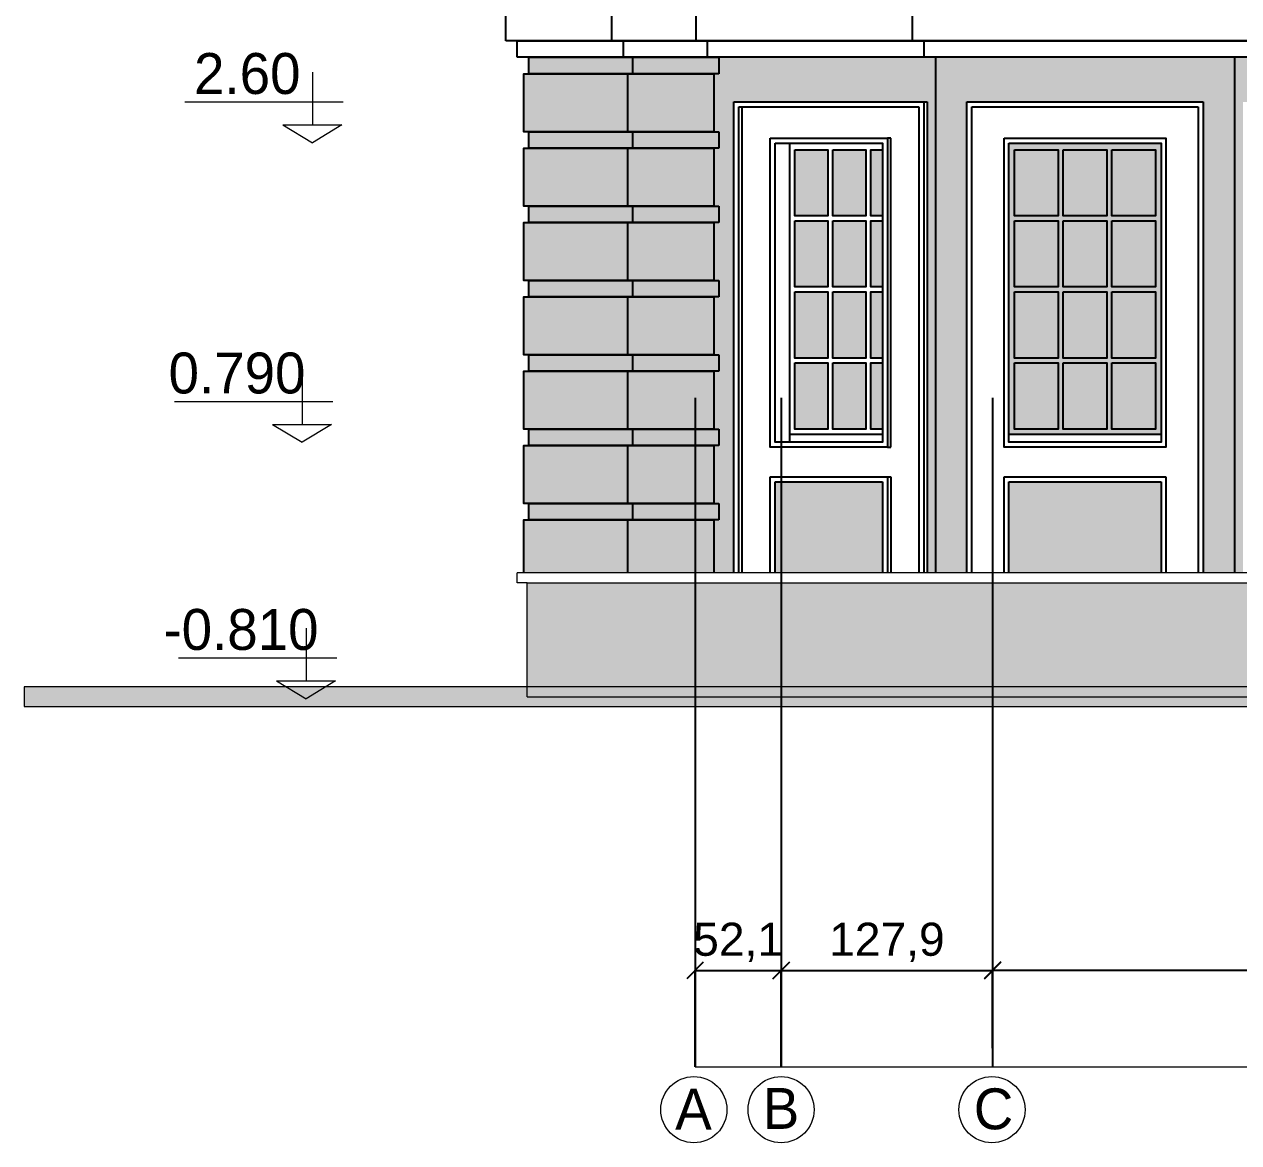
# Model space of a CAD drawing. Header units: centimetres. Extents: x -11062 to 12236, y -3130 to 12397.
# Drawn here: x 9153 to 9888, y 10810 to 11487 of the extents above; entities that cross this region are included whole.
import ezdxf

# ---------------------------------------------------------------- set-up
doc = ezdxf.new("R2010")
doc.units = ezdxf.units.CM
doc.header["$PDMODE"] = 35
doc.header["$PDSIZE"] = 10
doc.linetypes.add('ACAD_ISO04W100', pattern=[30, 24, -3, 0, -3])
for name, color, linetype in [('fasada kuce', 25, 'Continuous'), ('kote', 201, 'Continuous'), ('pod', 9, 'Continuous'), ('pomocne', 2, 'ACAD_ISO04W100'), ('prozori', 140, 'Continuous'), ('visinske kote', 161, 'Continuous')]:
    doc.layers.add(name, color=color, linetype=linetype)
doc.styles.add('Annotative', font='arial.ttf')
doc.styles.get("Standard").update_dxf_attribs({"font": ''})
doc.styles.get('Standard').set_extended_font_data('Bahnschrift Light')
doc.dimstyles.new('Copy(2) of ISO-25', dxfattribs={"dimscale": 0.1, "dimtxt": 200, "dimasz": 100, "dimexe": 1.25, "dimexo": 0.625, "dimgap": 50, "dimtad": 1, "dimdec": 1, "dimtxsty": 'Annotative', "dimblk": 'OBLIQUE', "dimcen": 2, "dimadec": 0, "dimazin": 0, "dimtfac": 1, "dimtdec": 1, "dimtmove": 0, "dimatfit": 3, "dimldrblk": 'OBLIQUE', "dimfxl": 1, "dimarcsym": 0})

# ---------------------------------------------------------------- blocks, each defined once
blk = doc.blocks.new('prozor kuce')
at = {"layer": 'prozori', "ltscale": 200}
h = blk.add_hatch(color=256, dxfattribs=at)
h.dxf.hatch_style = 1
h.set_gradient(color1=(255, 255, 255), color2=(39, 118, 187), rotation=45, name='INVHEMISPHERICAL')
h.paths.add_polyline_path([(68, 51), (61, 51), (61, 11), (68, 11)])
h.paths.add_polyline_path([(58, 51), (38, 51), (38, 11), (58, 11)])
h.paths.add_polyline_path([(35, 51), (15, 51), (15, 11), (35, 11)])
h.paths.add_polyline_path([(15, 54), (35, 54), (35, 94), (15, 94)])
h.paths.add_polyline_path([(38, 54), (58, 54), (58, 94), (38, 94)])
h.paths.add_polyline_path([(61, 54), (68, 54), (68, 94), (61, 94)])
h.paths.add_polyline_path([(61, 97), (68, 97), (68, 137), (61, 137)])
h.paths.add_polyline_path([(38, 97), (58, 97), (58, 137), (38, 137)])
h.paths.add_polyline_path([(35, 137), (15, 137), (15, 97), (35, 97)])
h.paths.add_polyline_path([(61, 140), (68, 140), (68, 180), (61, 180)])
h.paths.add_polyline_path([(38, 140), (58, 140), (58, 180), (38, 180)])
h.paths.add_polyline_path([(15, 140), (35, 140), (35, 180), (15, 180)])
for p, q in [((73, 187), (71, 187)), ((73, 0), (73, 187)), ((71, 0), (73, 0))]:
    blk.add_line(p, q, dxfattribs=at)
for points in [[(0, 187), (71, 187), (71, 0), (0, 0)], [(3, 184), (68, 184), (68, 3), (3, 3)], [(15, 180), (35, 180), (35, 140), (15, 140)], [(38, 180), (58, 180), (58, 140), (38, 140)], [(15, 137), (35, 137), (35, 97), (15, 97)], [(38, 137), (58, 137), (58, 97), (38, 97)], [(15, 94), (35, 94), (35, 54), (15, 54)], [(38, 94), (58, 94), (58, 54), (38, 54)], [(15, 51), (35, 51), (35, 11), (15, 11)], [(38, 51), (58, 51), (58, 11), (38, 11)]]:
    blk.add_lwpolyline(points, close=True, dxfattribs=at)
for points in [[(12, 3), (12, 184)], [(68, 140), (61, 140), (61, 180), (68, 180)], [(68, 97), (61, 97), (61, 137), (68, 137)], [(68, 54), (61, 54), (61, 94), (68, 94)], [(68, 11), (61, 11), (61, 51), (68, 51)], [(12, 8), (68, 8)]]:
    blk.add_lwpolyline(points, dxfattribs=at)
blk = doc.blocks.new('prozor kuce 2')
at = {"layer": 'prozori', "ltscale": 200, "true_color": 0x939598}
h = blk.add_hatch(color=252, dxfattribs=at)
h.dxf.hatch_style = 1
h.paths.add_polyline_path([(32.75, 51), (6.25, 51), (6.25, 11), (32.75, 11)], flags=16)
h.paths.add_polyline_path([(32.75, 94), (6.25, 94), (6.25, 54), (32.75, 54)], flags=16)
h.paths.add_polyline_path([(6.25, 97), (32.75, 97), (32.75, 137), (6.25, 137)], flags=16)
h.paths.add_polyline_path([(32.75, 180), (6.25, 180), (6.25, 140), (32.75, 140)], flags=16)
h.paths.add_polyline_path([(3, 184), (3, 8), (95, 8), (95, 184)])
h.paths.add_polyline_path([(35.75, 140), (62.25, 140), (62.25, 180), (35.75, 180)], flags=16)
h.paths.add_polyline_path([(65.25, 180), (91.75, 180), (91.75, 140), (65.25, 140)], flags=16)
h.paths.add_polyline_path([(62.25, 137), (62.25, 97), (35.75, 97), (35.75, 137)], flags=16)
h.paths.add_polyline_path([(65.25, 137), (91.75, 137), (91.75, 97), (65.25, 97)], flags=16)
h.paths.add_polyline_path([(32.75, 140), (6.25, 140), (6.25, 180), (32.75, 180)], flags=16)
h.paths.add_polyline_path([(32.75, 137), (32.75, 97), (6.25, 97), (6.25, 137)], flags=0)
h.paths.add_polyline_path([(62.25, 94), (62.25, 54), (35.75, 54), (35.75, 94)], flags=16)
h.paths.add_polyline_path([(65.25, 94), (91.75, 94), (91.75, 54), (65.25, 54)], flags=16)
h.paths.add_polyline_path([(32.75, 94), (32.75, 54), (6.25, 54), (6.25, 94)], flags=0)
h.paths.add_polyline_path([(62.25, 51), (62.25, 11), (35.75, 11), (35.75, 51)], flags=16)
h.paths.add_polyline_path([(65.25, 51), (91.75, 51), (91.75, 11), (65.25, 11)], flags=16)
h.paths.add_polyline_path([(32.75, 51), (32.75, 11), (6.25, 11), (6.25, 51)], flags=16)
at = {"layer": 'prozori', "ltscale": 200}
h = blk.add_hatch(color=256, dxfattribs=at)
h.dxf.hatch_style = 1
h.set_gradient(color1=(255, 255, 255), color2=(39, 118, 187), rotation=45, name='INVHEMISPHERICAL')
h.paths.add_polyline_path([(6.25, 11), (32.75, 11), (32.75, 51), (6.25, 51)])
h.paths.add_polyline_path([(35.75, 11), (62.25, 11), (62.25, 51), (35.75, 51)])
h.paths.add_polyline_path([(65.25, 11), (91.75, 11), (91.75, 51), (65.25, 51)])
h.paths.add_polyline_path([(65.25, 54), (91.75, 54), (91.75, 94), (65.25, 94)])
h.paths.add_polyline_path([(35.75, 54), (62.25, 54), (62.25, 94), (35.75, 94)])
h.paths.add_polyline_path([(6.25, 54), (32.75, 54), (32.75, 94), (6.25, 94)])
h.paths.add_polyline_path([(6.25, 97), (32.75, 97), (32.75, 137), (6.25, 137)])
h.paths.add_polyline_path([(62.25, 137), (35.75, 137), (35.75, 97), (62.25, 97)])
h.paths.add_polyline_path([(91.75, 137), (65.25, 137), (65.25, 97), (91.75, 97)])
h.paths.add_polyline_path([(91.75, 180), (65.25, 180), (65.25, 140), (91.75, 140)])
h.paths.add_polyline_path([(35.75, 140), (62.25, 140), (62.25, 180), (35.75, 180)])
h.paths.add_polyline_path([(32.75, 180), (6.25, 180), (6.25, 140), (32.75, 140)])
for points in [[(0, 187), (98, 187), (98, 0), (0, 0)], [(3, 184), (95, 184), (95, 3), (3, 3)], [(6.25, 180), (32.75, 180), (32.75, 140), (6.25, 140)], [(35.75, 180), (62.25, 180), (62.25, 140), (35.75, 140)], [(65.25, 180), (91.75, 180), (91.75, 140), (65.25, 140)], [(6.25, 137), (32.75, 137), (32.75, 97), (6.25, 97)], [(35.75, 137), (62.25, 137), (62.25, 97), (35.75, 97)], [(65.25, 137), (91.75, 137), (91.75, 97), (65.25, 97)], [(6.25, 94), (32.75, 94), (32.75, 54), (6.25, 54)], [(35.75, 94), (62.25, 94), (62.25, 54), (35.75, 54)], [(65.25, 94), (91.75, 94), (91.75, 54), (65.25, 54)], [(6.25, 51), (32.75, 51), (32.75, 11), (6.25, 11)], [(35.75, 51), (62.25, 51), (62.25, 11), (35.75, 11)], [(65.25, 51), (91.75, 51), (91.75, 11), (65.25, 11)]]:
    blk.add_lwpolyline(points, close=True, dxfattribs=at)
blk.add_lwpolyline([(3, 8), (95, 8)], dxfattribs=at)
blk = doc.blocks.new('pod')
at = {"lineweight": 5}
h = blk.add_hatch(color=256, dxfattribs=at)
h.set_gradient(color1=(147, 149, 152), tint=1, name='INVCYLINDER')
h.paths.add_polyline_path([(3791.25, 3413.03), (3791.25, 3425.03), (1960.84, 3425.03), (708.66, 3425.03), (708.66, 3413.03)])
at = {"layer": 'pod', "lineweight": 5}
blk.add_lwpolyline([(2059.84, 3425.03), (708.66, 3425.03), (708.66, 3413.03), (3791.25, 3413.03), (3791.25, 3425.03), (1960.84, 3425.03)], dxfattribs=at)
blk = doc.blocks.new('_Oblique')
at = {"color": 0, "linetype": 'ByBlock', "lineweight": -2}
blk.add_line((-0.5, -0.5), (0.5, 0.5), dxfattribs=at)
blk = doc.blocks.new('*D64')
at = {"layer": 'Defpoints', "color": 0, "lineweight": 5, "transparency": 16777216}
for p in [(9611.01, 10914.77), (9558.9, 10856.39), (9611.01, 10856.39)]:
    blk.add_point(p, dxfattribs=at)
at = {"layer": 'kote', "color": 0, "lineweight": -2, "transparency": 16777216}
for p, q in [((9558.9, 10856.45), (9558.9, 10914.89)), ((9558.9, 10914.77), (9611.01, 10914.77)), ((9611.01, 10856.45), (9611.01, 10914.89))]:
    blk.add_line(p, q, dxfattribs=at)
at = {"layer": 'kote', "color": 0, "lineweight": -2, "transparency": 16777216, "xscale": 10, "yscale": 10, "zscale": 10, "rotation": 180}
blk.add_blockref('_Oblique', (9558.9, 10914.77), dxfattribs=at)
at = {"layer": 'kote', "color": 0, "lineweight": -2, "transparency": 16777216, "xscale": 10, "yscale": 10, "zscale": 10}
blk.add_blockref('_Oblique', (9611.01, 10914.77), dxfattribs=at)
at = {"layer": 'kote', "color": 0, "lineweight": 5, "transparency": 16777216, "insert": (9584.96, 10931.79), "char_height": 20, "attachment_point": 5, "style": 'Annotative'}
blk.add_mtext('52,1', dxfattribs=at)
blk = doc.blocks.new('*D65')
at = {"layer": 'Defpoints', "color": 0, "lineweight": 5, "transparency": 16777216}
for p in [(9611.01, 10914.77), (9738.94, 10914.77), (9738.94, 10867.62)]:
    blk.add_point(p, dxfattribs=at)
at = {"layer": 'kote', "color": 0, "lineweight": -2, "transparency": 16777216}
for p, q in [((9611.01, 10914.83), (9611.01, 10914.89)), ((9611.01, 10914.77), (9738.94, 10914.77)), ((9738.94, 10867.68), (9738.94, 10914.89))]:
    blk.add_line(p, q, dxfattribs=at)
at = {"layer": 'kote', "color": 0, "lineweight": -2, "transparency": 16777216, "xscale": 10, "yscale": 10, "zscale": 10, "rotation": 180}
blk.add_blockref('_Oblique', (9611.01, 10914.77), dxfattribs=at)
at = {"layer": 'kote', "color": 0, "lineweight": -2, "transparency": 16777216, "xscale": 10, "yscale": 10, "zscale": 10}
blk.add_blockref('_Oblique', (9738.94, 10914.77), dxfattribs=at)
at = {"layer": 'kote', "color": 0, "lineweight": 5, "transparency": 16777216, "insert": (9674.98, 10931.79), "char_height": 20, "attachment_point": 5, "style": 'Annotative'}
blk.add_mtext('127,9', dxfattribs=at)
blk = doc.blocks.new('*D66')
at = {"layer": 'Defpoints', "color": 0, "lineweight": 5, "transparency": 16777216}
for p in [(9738.94, 10914.89), (10188.93, 10914.89), (10188.93, 10867.64)]:
    blk.add_point(p, dxfattribs=at)
at = {"layer": 'kote', "color": 0, "lineweight": -2, "transparency": 16777216}
for p, q in [((9738.94, 10914.95), (9738.94, 10915.02)), ((9738.94, 10914.89), (10188.93, 10914.89)), ((10188.93, 10867.71), (10188.93, 10915.02))]:
    blk.add_line(p, q, dxfattribs=at)
at = {"layer": 'kote', "color": 0, "lineweight": -2, "transparency": 16777216, "xscale": 10, "yscale": 10, "zscale": 10, "rotation": 180}
blk.add_blockref('_Oblique', (9738.94, 10914.89), dxfattribs=at)
at = {"layer": 'kote', "color": 0, "lineweight": -2, "transparency": 16777216, "xscale": 10, "yscale": 10, "zscale": 10}
blk.add_blockref('_Oblique', (10188.93, 10914.89), dxfattribs=at)
at = {"layer": 'kote', "color": 0, "lineweight": 5, "transparency": 16777216, "insert": (9963.94, 10930.1), "char_height": 20, "attachment_point": 5, "style": 'Annotative'}
blk.add_mtext('450', dxfattribs=at)

msp = doc.modelspace()

# ---------------------------------------------------------------- hatches: boundary and pattern name
at = {"layer": 'fasada kuce', "lineweight": 5, "true_color": 0xa5692c}
h = msp.add_hatch(dxfattribs=at)
h.set_pattern_fill('DOTS', color=35, scale=8)
h.set_pattern_definition([(0, (8444.418, 7661.423), (6.35, 12.7), [0, -12.7])])
h.paths.add_polyline_path([(10144.33, 11770.95), (10147.33, 11770.95), (10147.33, 11780.95), (10144.33, 11780.95), (10144.33, 11815.95), (10147.33, 11815.95), (10147.33, 11825.95), (10144.33, 11825.95), (10144.33, 11860.95), (10147.33, 11860.95), (10147.33, 11870.95), (10144.33, 11870.95), (10144.33, 11875.9), (10016.33, 11875.9), (10016.33, 11508.45), (10133.33, 11508.45), (10144.33, 11510.95), (10144.33, 11545.95), (10147.33, 11545.95), (10147.33, 11555.95), (10144.33, 11555.95), (10144.33, 11590.95), (10147.33, 11590.95), (10147.33, 11600.95), (10144.33, 11600.95), (10144.33, 11635.95), (10147.33, 11635.95), (10147.33, 11645.95), (10144.33, 11645.95), (10144.33, 11680.95), (10147.33, 11680.95), (10147.33, 11690.95), (10144.33, 11690.95), (10144.33, 11725.95), (10147.33, 11725.95), (10147.33, 11735.95), (10144.33, 11735.95)])
h.paths.add_polyline_path([(10016.33, 11875.9), (9885.33, 11875.9), (9885.33, 11508.45), (9890.33, 11508.45), (9890.33, 11793.45), (9892.33, 11793.45), (10007.33, 11793.45), (10007.33, 11508.45), (10016.33, 11508.45)])
h.paths.add_polyline_path([(9885.33, 11875.9), (9704.33, 11875.9), (9704.33, 11508.45), (9723.33, 11508.45), (9723.33, 11793.45), (9866.33, 11793.45), (9866.33, 11508.45), (9885.33, 11508.45)])
h.paths.add_polyline_path([(9704.33, 11875.9), (9573.33, 11875.9), (9573.33, 11508.45), (9582.33, 11508.45), (9582.33, 11793.45), (9697.33, 11793.45), (9699.33, 11793.45), (9699.33, 11508.45), (9704.33, 11508.45)])
h.paths.add_polyline_path([(9573.33, 11875.9), (9522.33, 11875.9), (9522.33, 11508.45), (9573.33, 11508.45)], flags=17)
h.paths.add_polyline_path([(9522.33, 11875.9), (9518.33, 11875.9), (9518.33, 11885.9), (9508.33, 11885.9), (9508.33, 11913.9), (9475.33, 11913.9), (9475.33, 11925.9), (9597.33, 11996.34), (9597.33, 12152.45), (9461.33, 12152.45), (9461.33, 11508.45), (9522.33, 11508.45)])
h.paths.add_polyline_path([(10209.63, 12228.11), (10147.63, 12228.11), (10147.63, 12088.11), (10209.63, 12088.11)])
h.paths.add_polyline_path([(10910.55, 12211.89), (10795.35, 12211.89), (10795.35, 12134.89), (10910.55, 12068.38)])
h.paths.add_polyline_path([(11065.5, 12180.27), (10976.55, 12180.27), (10976.55, 12030.27), (11065.5, 11978.92)])
h.paths.add_polyline_path([(10586.33, 11322.45), (10589.33, 11322.45), (10589.33, 11332.45), (10586.33, 11332.45), (10586.33, 11367.45), (10589.33, 11367.45), (10589.33, 11377.45), (10586.33, 11377.45), (10586.33, 11412.45), (10589.33, 11412.45), (10589.33, 11422.45), (10586.33, 11422.45), (10586.33, 11457.45), (10589.33, 11457.45), (10589.33, 11467.45), (10565.33, 11467.45), (10565.33, 11433.45), (10562.33, 11433.45), (10562.33, 11423.45), (10248.33, 11423.45), (10248.33, 11433.45), (10245.33, 11433.45), (10245.33, 11438.45), (10245.33, 11467.45), (10221.33, 11467.45), (10221.33, 11457.45), (10224.33, 11457.45), (10224.33, 11422.45), (10221.33, 11422.45), (10221.33, 11412.45), (10224.33, 11412.45), (10224.33, 11377.45), (10221.33, 11377.45), (10221.33, 11367.45), (10224.33, 11367.45), (10224.33, 11332.45), (10221.33, 11332.45), (10221.33, 11322.45), (10224.33, 11322.45), (10224.33, 11287.45), (10221.33, 11287.45), (10221.33, 11277.45), (10224.33, 11277.45), (10224.33, 11242.45), (10221.33, 11242.45), (10221.33, 11232.45), (10224.33, 11232.45), (10224.33, 11197.45), (10221.33, 11197.45), (10221.33, 11187.45), (10224.33, 11187.45), (10224.33, 11155.45), (10333.33, 11155.45), (10333.33, 11159.45), (10333.15, 11159.45), (10333.15, 11414.45), (10477.15, 11414.45), (10477.33, 11414.45), (10477.33, 11159.45), (10476.97, 11155.45), (10586.33, 11155.45), (10586.33, 11187.45), (10589.33, 11187.45), (10589.33, 11197.45), (10586.33, 11197.45), (10586.33, 11232.45), (10589.33, 11232.45), (10589.33, 11242.45), (10586.33, 11242.45), (10586.33, 11277.45), (10589.33, 11277.45), (10589.33, 11287.45), (10586.33, 11287.45)])
h.paths.add_polyline_path([(10816.83, 11210.45), (10711.83, 11210.45), (10711.83, 11155.45), (10816.83, 11155.45)])
h.paths.add_polyline_path([(10974.83, 11210.45), (10869.83, 11210.45), (10869.83, 11155.45), (10974.83, 11155.45)])
h.paths.add_polyline_path([(10586.33, 11905.95), (10589.33, 11905.95), (10589.33, 11915.95), (10586.33, 11915.95), (10586.33, 11950.95), (10572.33, 11950.95), (10572.33, 11965.95), (10585.39, 11972.95), (10649.15, 11972.95), (10405.33, 12113.56), (10161.51, 11972.95), (10225.27, 11972.95), (10238.33, 11965.95), (10238.33, 11950.95), (10224.33, 11950.95), (10224.33, 11915.95), (10221.33, 11915.95), (10221.33, 11905.95), (10224.33, 11905.95), (10224.33, 11870.95), (10221.33, 11870.95), (10221.33, 11860.95), (10224.33, 11860.95), (10224.33, 11825.95), (10221.33, 11825.95), (10221.33, 11815.95), (10224.33, 11815.95), (10224.33, 11780.95), (10221.33, 11780.95), (10221.33, 11770.95), (10224.33, 11770.95), (10224.33, 11735.95), (10221.33, 11735.95), (10221.33, 11725.95), (10224.33, 11725.95), (10224.33, 11690.95), (10221.33, 11690.95), (10221.33, 11680.95), (10224.33, 11680.95), (10224.33, 11645.95), (10221.33, 11645.95), (10221.33, 11635.95), (10224.33, 11635.95), (10224.33, 11600.95), (10221.33, 11600.95), (10221.33, 11590.95), (10224.33, 11590.95), (10224.33, 11555.95), (10221.33, 11555.95), (10221.33, 11545.95), (10224.33, 11545.95), (10224.33, 11510.95), (10235.33, 11508.45), (10575.33, 11508.45), (10586.33, 11510.95), (10586.33, 11545.95), (10589.33, 11545.95), (10589.33, 11555.95), (10586.33, 11555.95), (10586.33, 11590.95), (10589.33, 11590.95), (10589.33, 11600.95), (10586.33, 11600.95), (10586.33, 11635.95), (10589.33, 11635.95), (10589.33, 11645.95), (10586.33, 11645.95), (10586.33, 11680.95), (10589.33, 11680.95), (10589.33, 11690.95), (10586.33, 11690.95), (10586.33, 11725.95), (10589.33, 11725.95), (10589.33, 11735.95), (10586.33, 11735.95), (10586.33, 11770.95), (10589.33, 11770.95), (10589.33, 11780.95), (10586.33, 11780.95), (10586.33, 11815.95), (10589.33, 11815.95), (10589.33, 11825.95), (10586.33, 11825.95), (10586.33, 11860.95), (10589.33, 11860.95), (10589.33, 11870.95), (10586.33, 11870.95)])
h.paths.add_polyline_path([(10483.33, 11510.95), (10327.33, 11510.95), (10327.33, 11901.95, -1), (10483.33, 11901.95)], flags=16)
h.paths.add_polyline_path([(10457.33, 11692.95), (10353.33, 11692.95), (10353.33, 11510.95), (10457.33, 11510.95)], flags=0)
h.paths.add_polyline_path([(11110.33, 11875.9), (10666.33, 11875.9), (10666.33, 11870.95), (10663.33, 11870.95), (10663.33, 11860.95), (10666.33, 11860.95), (10666.33, 11825.95), (10663.33, 11825.95), (10663.33, 11815.95), (10666.33, 11815.95), (10666.33, 11780.95), (10663.33, 11780.95), (10663.33, 11770.95), (10666.33, 11770.95), (10666.33, 11735.95), (10663.33, 11735.95), (10663.33, 11725.95), (10666.33, 11725.95), (10666.33, 11690.95), (10663.33, 11690.95), (10663.33, 11680.95), (10666.33, 11680.95), (10666.33, 11645.95), (10663.33, 11645.95), (10663.33, 11635.95), (10666.33, 11635.95), (10666.33, 11600.95), (10663.33, 11600.95), (10663.33, 11590.95), (10666.33, 11590.95), (10666.33, 11555.95), (10663.33, 11555.95), (10663.33, 11545.95), (10666.33, 11545.95), (10666.33, 11510.95), (10677.33, 11508.45), (10686.33, 11508.45), (10686.33, 11793.45), (11000.33, 11793.45), (11000.33, 11508.45), (11110.33, 11508.45), (11110.33, 11732.9)])
h.paths.add_polyline_path([(10974.83, 11563.45), (10869.83, 11563.45), (10869.83, 11508.45), (10974.83, 11508.45)], flags=17)
h.paths.add_polyline_path([(10816.83, 11563.45), (10711.83, 11563.45), (10711.83, 11508.45), (10816.83, 11508.45)], flags=17)
h.paths.add_polyline_path([(9840.83, 11210.45), (9748.83, 11210.45), (9748.83, 11155.45), (9840.83, 11155.45)], flags=17)
h.paths.add_polyline_path([(9982.33, 11210.45), (9917.33, 11210.45), (9917.33, 11155.45), (9982.33, 11155.45)], flags=17)
h.paths.add_polyline_path([(10019.33, 11457.45), (10016.33, 11457.45), (10016.33, 11467.45), (9885.33, 11467.45), (9885.33, 11155.45), (9890.33, 11155.45), (9890.33, 11440.45), (9892.33, 11440.45), (10007.33, 11440.45), (10007.33, 11155.45), (10019.33, 11155.45), (10019.33, 11187.45), (10016.33, 11187.45), (10016.33, 11197.45), (10019.33, 11197.45), (10019.33, 11232.45), (10016.33, 11232.45), (10016.33, 11242.45), (10019.33, 11242.45), (10019.33, 11277.45), (10016.33, 11277.45), (10016.33, 11287.45), (10019.33, 11287.45), (10019.33, 11322.45), (10016.33, 11322.45), (10016.33, 11332.45), (10019.33, 11332.45), (10019.33, 11367.45), (10016.33, 11367.45), (10016.33, 11377.45), (10019.33, 11377.45), (10019.33, 11412.45), (10016.33, 11412.45), (10016.33, 11422.45), (10019.33, 11422.45)])
h.paths.add_polyline_path([(9885.33, 11467.45), (9704.33, 11467.45), (9704.33, 11155.45), (9723.33, 11155.45), (9723.33, 11440.45), (9866.33, 11440.45), (9866.33, 11155.45), (9885.33, 11155.45)])
h.paths.add_polyline_path([(9704.33, 11467.45), (9573.33, 11467.45), (9573.33, 11457.45), (9570.33, 11457.45), (9570.33, 11422.45), (9573.33, 11422.45), (9573.33, 11412.45), (9570.33, 11412.45), (9570.33, 11377.45), (9573.33, 11377.45), (9573.33, 11367.45), (9570.33, 11367.45), (9570.33, 11332.45), (9573.33, 11332.45), (9573.33, 11322.45), (9570.33, 11322.45), (9570.33, 11287.45), (9573.33, 11287.45), (9573.33, 11277.45), (9570.33, 11277.45), (9570.33, 11242.45), (9573.33, 11242.45), (9573.33, 11232.45), (9570.33, 11232.45), (9570.33, 11197.45), (9573.33, 11197.45), (9573.33, 11187.45), (9570.33, 11187.45), (9570.33, 11155.45), (9582.33, 11155.45), (9582.33, 11440.45), (9697.33, 11440.45), (9699.33, 11440.45), (9699.33, 11155.45), (9704.33, 11155.45)])
h.paths.add_polyline_path([(9672.33, 11210.45), (9607.33, 11210.45), (9607.33, 11155.45), (9672.33, 11155.45)], flags=17)
h.paths.add_polyline_path([(9672.33, 11563.45), (9607.33, 11563.45), (9607.33, 11508.45), (9672.33, 11508.45)], flags=17)
h.paths.add_polyline_path([(9840.83, 11563.45), (9748.83, 11563.45), (9748.83, 11508.45), (9840.83, 11508.45)], flags=17)
h.paths.add_polyline_path([(9982.33, 11563.45), (9917.33, 11563.45), (9917.33, 11508.45), (9982.33, 11508.45)], flags=17)
at = {"layer": 'fasada kuce', "lineweight": 5}
h = msp.add_hatch(color=256, dxfattribs=at)
h.set_gradient(color1=(165, 105, 44), name='CURVED')
h.paths.add_polyline_path([(9457.33, 11149.45), (9457.33, 11080.45), (11179.33, 11080.45), (11179.33, 11089.45), (11204.33, 11089.45), (11204.33, 11149.45)])
h.paths.add_polyline_path([(11452.33, 11149.45), (11452.33, 11089.45), (11501.33, 11089.45), (11501.33, 11149.45)])
at = {"layer": 'kote', "lineweight": 5, "true_color": 0xa5692c}
h = msp.add_hatch(dxfattribs=at)
h.set_pattern_fill('DOTS', color=35, scale=5, style=0)
h.set_pattern_definition([(0, (8444.418, 7661.423), (3.96875, 7.9375), [0, -7.9375])])
h.paths.add_polyline_path([(9521.33, 11467.45), (9458.33, 11467.45), (9458.33, 11457.45), (9521.33, 11457.45)])
h.paths.add_polyline_path([(9573.33, 11467.45), (9521.33, 11467.45), (9521.33, 11457.45), (9573.33, 11457.45)])
h.paths.add_polyline_path([(9521.33, 11422.45), (9458.33, 11422.45), (9458.33, 11412.45), (9521.33, 11412.45)])
h.paths.add_polyline_path([(9573.33, 11422.45), (9521.33, 11422.45), (9521.33, 11412.45), (9573.33, 11412.45)])
h.paths.add_polyline_path([(9573.33, 11377.45), (9521.33, 11377.45), (9521.33, 11367.45), (9573.33, 11367.45)])
h.paths.add_polyline_path([(9521.33, 11377.45), (9458.33, 11377.45), (9458.33, 11367.45), (9521.33, 11367.45)])
h.paths.add_polyline_path([(9521.33, 11332.45), (9458.33, 11332.45), (9458.33, 11322.45), (9521.33, 11322.45)])
h.paths.add_polyline_path([(9573.33, 11332.45), (9521.33, 11332.45), (9521.33, 11322.45), (9573.33, 11322.45)])
h.paths.add_polyline_path([(9573.33, 11287.45), (9521.33, 11287.45), (9521.33, 11277.45), (9573.33, 11277.45)])
h.paths.add_polyline_path([(9521.33, 11287.45), (9458.33, 11287.45), (9458.33, 11277.45), (9521.33, 11277.45)])
h.paths.add_polyline_path([(9521.33, 11242.45), (9458.33, 11242.45), (9458.33, 11232.45), (9521.33, 11232.45)])
h.paths.add_polyline_path([(9573.33, 11242.45), (9521.33, 11242.45), (9521.33, 11232.45), (9573.33, 11232.45)])
h.paths.add_polyline_path([(9521.33, 11197.45), (9458.33, 11197.45), (9458.33, 11187.45), (9521.33, 11187.45)])
h.paths.add_polyline_path([(9573.33, 11197.45), (9521.33, 11197.45), (9521.33, 11187.45), (9573.33, 11187.45)])
h.paths.add_polyline_path([(10147.33, 11467.45), (10016.33, 11467.45), (10016.33, 11457.45), (10147.33, 11457.45)])
h.paths.add_polyline_path([(10147.33, 11422.45), (10019.33, 11422.45), (10016.33, 11422.45), (10016.33, 11412.45), (10147.33, 11412.45)])
h.paths.add_polyline_path([(10147.33, 11377.45), (10019.33, 11377.45), (10016.33, 11377.45), (10016.33, 11367.45), (10147.33, 11367.45)])
h.paths.add_polyline_path([(10147.33, 11332.45), (10019.33, 11332.45), (10016.33, 11332.45), (10016.33, 11322.45), (10147.33, 11322.45)])
h.paths.add_polyline_path([(10147.33, 11287.45), (10019.33, 11287.45), (10016.33, 11287.45), (10016.33, 11277.45), (10147.33, 11277.45)])
h.paths.add_polyline_path([(10147.33, 11242.45), (10019.33, 11242.45), (10016.33, 11242.45), (10016.33, 11232.45), (10147.33, 11232.45)])
h.paths.add_polyline_path([(10147.33, 11197.45), (10019.33, 11197.45), (10016.33, 11197.45), (10016.33, 11187.45), (10147.33, 11187.45)])
h.paths.add_polyline_path([(10663.33, 11467.45), (10589.33, 11467.45), (10589.33, 11457.45), (10663.33, 11457.45)])
h.paths.add_polyline_path([(10663.33, 11422.45), (10589.33, 11422.45), (10589.33, 11412.45), (10663.33, 11412.45)])
h.paths.add_polyline_path([(10663.33, 11377.45), (10589.33, 11377.45), (10589.33, 11367.45), (10663.33, 11367.45)])
h.paths.add_polyline_path([(10663.33, 11332.45), (10589.33, 11332.45), (10589.33, 11322.45), (10663.33, 11322.45)])
h.paths.add_polyline_path([(10663.33, 11287.45), (10589.33, 11287.45), (10589.33, 11277.45), (10663.33, 11277.45)])
h.paths.add_polyline_path([(10663.33, 11242.45), (10589.33, 11242.45), (10589.33, 11232.45), (10663.33, 11232.45)])
h.paths.add_polyline_path([(10663.33, 11197.45), (10589.33, 11197.45), (10589.33, 11187.45), (10663.33, 11187.45)])
h.paths.add_polyline_path([(11109.33, 11422.45), (11000.33, 11422.45), (11000.33, 11412.45), (11109.33, 11412.45)])
h.paths.add_polyline_path([(11109.33, 11377.45), (11000.33, 11377.45), (11000.33, 11367.45), (11109.33, 11367.45)])
h.paths.add_polyline_path([(11109.33, 11332.45), (11000.33, 11332.45), (11000.33, 11322.45), (11109.33, 11322.45)])
h.paths.add_polyline_path([(11109.33, 11287.45), (11000.33, 11287.45), (11000.33, 11277.45), (11109.33, 11277.45)])
h.paths.add_polyline_path([(11109.33, 11242.45), (11000.33, 11242.45), (11000.33, 11232.45), (11109.33, 11232.45)])
h.paths.add_polyline_path([(11109.33, 11197.45), (11000.33, 11197.45), (11000.33, 11187.45), (11109.33, 11187.45)])
h.paths.add_polyline_path([(11194.08, 11332.45), (11109.33, 11332.45), (11109.33, 11322.45), (11112.33, 11322.45), (11194.08, 11322.45)])
h.paths.add_polyline_path([(11194.08, 11287.45), (11109.33, 11287.45), (11109.33, 11277.45), (11112.33, 11277.45), (11194.08, 11277.45)])
h.paths.add_polyline_path([(11194.08, 11242.45), (11109.33, 11242.45), (11109.33, 11232.45), (11112.33, 11232.45), (11194.08, 11232.45)])
h.paths.add_polyline_path([(11194.08, 11197.45), (11109.33, 11197.45), (11109.33, 11187.45), (11112.33, 11187.45), (11194.08, 11187.45)])
h.paths.add_polyline_path([(11491.58, 11332.45), (11462.08, 11332.45), (11462.08, 11322.45), (11491.58, 11322.45)])
h.paths.add_polyline_path([(11491.58, 11287.45), (11462.08, 11287.45), (11462.08, 11277.45), (11491.58, 11277.45)])
h.paths.add_polyline_path([(11491.58, 11242.45), (11462.08, 11242.45), (11462.08, 11232.45), (11491.58, 11232.45)])
h.paths.add_polyline_path([(11491.58, 11197.45), (11462.08, 11197.45), (11462.08, 11187.45), (11491.58, 11187.45)])
h.paths.add_polyline_path([(11829.33, 11332.45), (11759.58, 11332.45), (11759.58, 11322.45), (11829.33, 11322.45)])
h.paths.add_polyline_path([(11829.33, 11287.45), (11759.58, 11287.45), (11759.58, 11277.45), (11829.33, 11277.45)])
h.paths.add_polyline_path([(11829.33, 11242.45), (11759.58, 11242.45), (11759.58, 11232.45), (11829.33, 11232.45)])
h.paths.add_polyline_path([(11829.33, 11197.45), (11759.58, 11197.45), (11759.58, 11187.45), (11829.33, 11187.45)])
h = msp.add_hatch(dxfattribs=at)
h.set_pattern_fill('DOTS', color=35, scale=3, style=0)
h.set_pattern_definition([(0, (8444.418, 7661.423), (2.38125, 4.7625), [0, -4.7625])])
h.paths.add_polyline_path([(9570.33, 11457.45), (9518.33, 11457.45), (9518.33, 11422.45), (9570.33, 11422.45)])
h.paths.add_polyline_path([(9518.33, 11457.45), (9458.33, 11457.45), (9455.33, 11457.45), (9455.33, 11422.45), (9518.33, 11422.45)])
h.paths.add_polyline_path([(9518.33, 11412.45), (9458.33, 11412.45), (9455.33, 11412.45), (9455.33, 11377.45), (9518.33, 11377.45)])
h.paths.add_polyline_path([(9570.33, 11412.45), (9518.33, 11412.45), (9518.33, 11377.45), (9570.33, 11377.45)])
h.paths.add_polyline_path([(9518.33, 11367.45), (9458.33, 11367.45), (9455.33, 11367.45), (9455.33, 11332.45), (9518.33, 11332.45)])
h.paths.add_polyline_path([(9570.33, 11367.45), (9518.33, 11367.45), (9518.33, 11332.45), (9570.33, 11332.45)])
h.paths.add_polyline_path([(9518.33, 11322.45), (9458.33, 11322.45), (9455.33, 11322.45), (9455.33, 11287.45), (9518.33, 11287.45)])
h.paths.add_polyline_path([(9570.33, 11322.45), (9518.33, 11322.45), (9518.33, 11287.45), (9570.33, 11287.45)])
h.paths.add_polyline_path([(9570.33, 11277.45), (9518.33, 11277.45), (9518.33, 11242.45), (9570.33, 11242.45)])
h.paths.add_polyline_path([(9518.33, 11277.45), (9458.33, 11277.45), (9455.33, 11277.45), (9455.33, 11242.45), (9518.33, 11242.45)])
h.paths.add_polyline_path([(9518.33, 11232.45), (9458.33, 11232.45), (9455.33, 11232.45), (9455.33, 11197.45), (9518.33, 11197.45)])
h.paths.add_polyline_path([(9570.33, 11232.45), (9518.33, 11232.45), (9518.33, 11197.45), (9570.33, 11197.45)])
h.paths.add_polyline_path([(9570.33, 11187.45), (9518.33, 11187.45), (9518.33, 11155.45), (9570.33, 11155.45)])
h.paths.add_polyline_path([(9518.33, 11187.45), (9458.33, 11187.45), (9455.33, 11187.45), (9455.33, 11155.45), (9518.33, 11155.45)])
h.paths.add_polyline_path([(10144.33, 11457.45), (10019.33, 11457.45), (10019.33, 11422.45), (10144.33, 11422.45)])
h.paths.add_polyline_path([(10144.33, 11412.45), (10019.33, 11412.45), (10019.33, 11377.45), (10144.33, 11377.45)])
h.paths.add_polyline_path([(10144.33, 11367.45), (10019.33, 11367.45), (10019.33, 11332.45), (10144.33, 11332.45)])
h.paths.add_polyline_path([(10144.33, 11322.45), (10019.33, 11322.45), (10019.33, 11287.45), (10144.33, 11287.45)])
h.paths.add_polyline_path([(10144.33, 11277.45), (10019.33, 11277.45), (10019.33, 11242.45), (10144.33, 11242.45)])
h.paths.add_polyline_path([(10144.33, 11232.45), (10019.33, 11232.45), (10019.33, 11197.45), (10144.33, 11197.45)])
h.paths.add_polyline_path([(10144.33, 11187.45), (10019.33, 11187.45), (10019.33, 11155.45), (10144.33, 11155.45)])
h.paths.add_polyline_path([(11112.33, 11457.45), (11000.33, 11457.45), (10666.33, 11457.45), (10666.33, 11422.45), (10686.33, 11422.45), (10686.33, 11440.45), (11000.33, 11440.45), (11000.33, 11422.45), (11112.33, 11422.45)])
h.paths.add_polyline_path([(10686.33, 11412.45), (10666.33, 11412.45), (10666.33, 11377.45), (10686.33, 11377.45)])
h.paths.add_polyline_path([(10686.33, 11367.45), (10666.33, 11367.45), (10666.33, 11332.45), (10686.33, 11332.45)])
h.paths.add_polyline_path([(10686.33, 11322.45), (10666.33, 11322.45), (10666.33, 11287.45), (10686.33, 11287.45)])
h.paths.add_polyline_path([(10686.33, 11277.45), (10666.33, 11277.45), (10666.33, 11242.45), (10686.33, 11242.45)])
h.paths.add_polyline_path([(10686.33, 11232.45), (10666.33, 11232.45), (10666.33, 11197.45), (10686.33, 11197.45)])
h.paths.add_polyline_path([(10686.33, 11187.45), (10666.33, 11187.45), (10666.33, 11155.45), (10686.33, 11155.45)])
h.paths.add_polyline_path([(11112.33, 11412.45), (11109.33, 11412.45), (11000.33, 11412.45), (11000.33, 11377.45), (11112.33, 11377.45)])
h.paths.add_polyline_path([(11112.33, 11367.45), (11000.33, 11367.45), (11000.33, 11332.45), (11112.33, 11332.45)])
h.paths.add_polyline_path([(11112.33, 11322.45), (11000.33, 11322.45), (11000.33, 11287.45), (11112.33, 11287.45)])
h.paths.add_polyline_path([(11112.33, 11277.45), (11109.33, 11277.45), (11000.33, 11277.45), (11000.33, 11242.45), (11112.33, 11242.45)])
h.paths.add_polyline_path([(11112.33, 11232.45), (11109.33, 11232.45), (11000.33, 11232.45), (11000.33, 11197.45), (11112.33, 11197.45)])
h.paths.add_polyline_path([(11112.33, 11187.45), (11000.33, 11187.45), (11000.33, 11155.45), (11112.33, 11155.45)])
h.paths.add_polyline_path([(11832.33, 11367.45), (11112.33, 11367.45), (11112.33, 11332.45), (11194.08, 11332.45), (11194.08, 11342.45), (11462.08, 11342.45), (11462.08, 11332.45), (11491.58, 11332.45), (11491.58, 11342.45), (11759.58, 11342.45), (11759.58, 11332.45), (11832.33, 11332.45)])
h.paths.add_polyline_path([(11194.08, 11322.45), (11112.33, 11322.45), (11112.33, 11287.45), (11194.08, 11287.45)])
h.paths.add_polyline_path([(11194.08, 11277.45), (11112.33, 11277.45), (11112.33, 11242.45), (11194.08, 11242.45)])
h.paths.add_polyline_path([(11194.08, 11232.45), (11112.33, 11232.45), (11112.33, 11197.45), (11194.08, 11197.45)])
h.paths.add_polyline_path([(11194.08, 11187.45), (11112.33, 11187.45), (11112.33, 11155.45), (11194.08, 11155.45)])
h.paths.add_polyline_path([(11491.58, 11322.45), (11462.08, 11322.45), (11462.08, 11287.45), (11491.58, 11287.45)])
h.paths.add_polyline_path([(11491.58, 11277.45), (11462.08, 11277.45), (11462.08, 11242.45), (11491.58, 11242.45)])
h.paths.add_polyline_path([(11491.58, 11232.45), (11462.08, 11232.45), (11462.08, 11197.45), (11491.58, 11197.45)])
h.paths.add_polyline_path([(11491.58, 11187.45), (11462.08, 11187.45), (11462.08, 11155.45), (11491.58, 11155.45)])
h.paths.add_polyline_path([(11832.33, 11322.45), (11759.58, 11322.45), (11759.58, 11287.45), (11832.33, 11287.45)])
h.paths.add_polyline_path([(11832.33, 11277.45), (11759.58, 11277.45), (11759.58, 11242.45), (11832.33, 11242.45)])
h.paths.add_polyline_path([(11832.33, 11232.45), (11759.58, 11232.45), (11759.58, 11197.45), (11832.33, 11197.45)])
h.paths.add_polyline_path([(11832.33, 11187.45), (11759.58, 11187.45), (11759.58, 11155.45), (11832.33, 11155.45)])

# ---------------------------------------------------------------- linework, layer by layer
at = {"layer": 'fasada kuce', "ltscale": 200}
for p, q in [((9444.33, 11477.45), (9444.33, 11508.45)), ((9508.33, 11508.45), (9508.33, 11477.45)), ((9559.33, 11508.45), (9559.33, 11477.45)), ((9690.33, 11508.45), (9690.33, 11477.45)), ((10245.33, 11477.45), (9444.33, 11477.45)), ((9451.33, 11467.45), (9451.33, 11477.45)), ((9451.33, 11477.45), (10245.33, 11477.45)), ((9508.33, 11477.45), (9515.33, 11477.45)), ((9515.33, 11477.45), (9515.33, 11467.45)), ((9559.33, 11477.45), (9566.33, 11477.45)), ((9566.33, 11477.45), (9566.33, 11467.45)), ((9690.33, 11477.45), (9683.33, 11477.45)), ((9690.33, 11477.45), (9697.33, 11477.45)), ((9697.33, 11477.45), (9697.33, 11467.45)), ((10245.33, 11467.45), (9451.33, 11467.45)), ((9458.33, 11467.45), (9573.33, 11467.45)), ((9458.33, 11457.45), (9458.33, 11467.45)), ((9521.33, 11457.45), (9521.33, 11467.45)), ((9573.33, 11467.45), (9573.33, 11457.45)), ((9704.33, 11467.45), (9704.33, 11155.45)), ((9885.33, 11467.45), (9885.33, 11155.45)), ((9573.33, 11457.45), (9458.33, 11457.45)), ((9582.33, 11155.45), (9582.33, 11440.45)), ((9582.33, 11440.45), (9697.33, 11440.45)), ((9697.33, 11440.45), (9697.33, 11155.45)), ((9697.33, 11440.45), (9699.33, 11440.45)), ((9699.33, 11440.45), (9699.33, 11155.45)), ((9723.33, 11155.45), (9723.33, 11440.45)), ((9723.33, 11440.45), (9866.33, 11440.45)), ((9866.33, 11440.45), (9866.33, 11155.45)), ((9585.33, 11155.45), (9585.33, 11437.45)), ((9585.33, 11437.45), (9694.33, 11437.45)), ((9587.33, 11155.45), (9587.33, 11437.45)), ((9694.33, 11437.45), (9694.33, 11155.45)), ((9726.33, 11155.45), (9726.33, 11437.45)), ((9726.33, 11437.45), (9863.33, 11437.45)), ((9863.33, 11437.45), (9863.33, 11155.45)), ((9458.33, 11422.45), (9573.33, 11422.45)), ((9458.33, 11412.45), (9458.33, 11422.45)), ((9573.33, 11422.45), (9573.33, 11412.45)), ((9573.33, 11412.45), (9458.33, 11412.45)), ((9458.33, 11377.45), (9573.33, 11377.45)), ((9458.33, 11367.45), (9458.33, 11377.45)), ((9573.33, 11377.45), (9573.33, 11367.45)), ((9573.33, 11367.45), (9458.33, 11367.45)), ((9458.33, 11332.45), (9573.33, 11332.45)), ((9458.33, 11322.45), (9458.33, 11332.45)), ((9573.33, 11332.45), (9573.33, 11322.45)), ((9573.33, 11322.45), (9458.33, 11322.45)), ((9458.33, 11287.45), (9573.33, 11287.45)), ((9458.33, 11277.45), (9458.33, 11287.45)), ((9573.33, 11287.45), (9573.33, 11277.45)), ((9573.33, 11277.45), (9458.33, 11277.45)), ((9458.33, 11242.45), (9573.33, 11242.45)), ((9458.33, 11232.45), (9458.33, 11242.45)), ((9573.33, 11242.45), (9573.33, 11232.45)), ((9573.33, 11232.45), (9458.33, 11232.45)), ((9604.33, 11155.45), (9604.33, 11213.45)), ((9604.33, 11213.45), (9675.33, 11213.45)), ((9675.33, 11213.45), (9675.33, 11155.45)), ((9675.33, 11213.45), (9677.33, 11213.45)), ((9677.33, 11213.45), (9677.33, 11155.45)), ((9745.83, 11155.45), (9745.83, 11213.45)), ((9745.83, 11213.45), (9843.83, 11213.45)), ((9843.83, 11213.45), (9843.83, 11155.45)), ((9607.33, 11155.45), (9607.33, 11210.45)), ((9607.33, 11210.45), (9672.33, 11210.45)), ((9672.33, 11210.45), (9672.33, 11155.45)), ((9748.83, 11155.45), (9748.83, 11210.45)), ((9748.83, 11210.45), (9840.83, 11210.45)), ((9840.83, 11210.45), (9840.83, 11155.45)), ((9458.33, 11197.45), (9573.33, 11197.45)), ((9458.33, 11187.45), (9458.33, 11197.45)), ((9573.33, 11197.45), (9573.33, 11187.45)), ((9573.33, 11187.45), (9458.33, 11187.45))]:
    msp.add_line(p, q, dxfattribs=at)
at = {"layer": 'fasada kuce', "lineweight": 5}
for p, q in [((9451.33, 11149.45), (9451.33, 11155.45)), ((11204.33, 11155.45), (9451.33, 11155.45)), ((9457.33, 11149.45), (9451.33, 11149.45)), ((9457.33, 11080.45), (9457.33, 11149.45)), ((9457.33, 11149.45), (11204.33, 11149.45)), ((9457.33, 11080.45), (11179.33, 11080.45))]:
    msp.add_line(p, q, dxfattribs=at)
at = {"layer": 'fasada kuce', "ltscale": 200}
for points in [[(9570.33, 11457.45), (9570.33, 11422.45), (9455.33, 11422.45), (9455.33, 11457.45)], [(9570.33, 11412.45), (9570.33, 11377.45), (9455.33, 11377.45), (9455.33, 11412.45)], [(9570.33, 11367.45), (9570.33, 11332.45), (9455.33, 11332.45), (9455.33, 11367.45)], [(9570.33, 11322.45), (9570.33, 11287.45), (9455.33, 11287.45), (9455.33, 11322.45)], [(9570.33, 11277.45), (9570.33, 11242.45), (9455.33, 11242.45), (9455.33, 11277.45)], [(9570.33, 11232.45), (9570.33, 11197.45), (9455.33, 11197.45), (9455.33, 11232.45)]]:
    msp.add_lwpolyline(points, close=True, dxfattribs=at)
for points in [[(9518.33, 11422.45), (9518.33, 11457.45), (9521.33, 11457.45)], [(9518.33, 11377.45), (9518.33, 11412.45), (9521.33, 11412.45), (9521.33, 11422.45)], [(9518.33, 11332.45), (9518.33, 11367.45), (9521.33, 11367.45), (9521.33, 11377.45)], [(9518.33, 11287.45), (9518.33, 11322.45), (9521.33, 11322.45), (9521.33, 11332.45)], [(9518.33, 11242.45), (9518.33, 11277.45), (9521.33, 11277.45), (9521.33, 11287.45)], [(9518.33, 11197.45), (9518.33, 11232.45), (9521.33, 11232.45), (9521.33, 11242.45)], [(9518.33, 11155.45), (9518.33, 11187.45), (9521.33, 11187.45), (9521.33, 11197.45)], [(9455.33, 11155.45), (9455.33, 11187.45), (9570.33, 11187.45), (9570.33, 11155.45)]]:
    msp.add_lwpolyline(points, dxfattribs=at)
at = {"layer": 'kote', "lineweight": 5}
msp.add_line((9558.9, 10856.39), (11778.95, 10856.39), dxfattribs=at)
for centre in [(9558.18, 10830.49), (9610.94, 10830.49), (9738.54, 10830.49)]:
    msp.add_circle(centre, 20, dxfattribs=at)
at = {"layer": 'pomocne', "linetype": 'ACAD_ISO04W100', "ltscale": 50}
for p, q in [((9558.9, 11261.45), (9558.9, 10856.39)), ((9611.01, 11261.45), (9611.01, 10856.39)), ((9738.94, 11261.45), (9738.94, 10856.39))]:
    msp.add_line(p, q, dxfattribs=at)
at = {"layer": 'visinske kote', "lineweight": 5}
for p, q in [((9327.42, 11458.51), (9327.42, 11426.55)), ((9250.23, 11440.45), (9346.05, 11440.45)), ((9309.56, 11426.55), (9345.13, 11426.55)), ((9309.56, 11426.55), (9327.42, 11415.71)), ((9345.13, 11426.55), (9327.42, 11415.71)), ((9321.2, 11277.24), (9321.2, 11245.29)), ((9244.01, 11259.19), (9339.83, 11259.19)), ((9303.34, 11245.29), (9338.91, 11245.29)), ((9303.34, 11245.29), (9321.2, 11234.45)), ((9338.91, 11245.29), (9321.2, 11234.45)), ((9323.6, 11122.01), (9323.6, 11090.05)), ((9246.41, 11103.95), (9342.24, 11103.95)), ((9305.74, 11090.05), (9341.31, 11090.05)), ((9305.74, 11090.05), (9323.6, 11079.21)), ((9341.31, 11090.05), (9323.6, 11079.21))]:
    msp.add_line(p, q, dxfattribs=at)

# ---------------------------------------------------------------- block references
at = {"layer": 'fasada kuce', "lineweight": 5}
for name, p in [('prozor kuce', (9604.33, 11231.45)), ('prozor kuce 2', (9745.83, 11231.45))]:
    msp.add_blockref(name, p, dxfattribs=at)
at = {"layer": 'pod', "lineweight": 5}
msp.add_blockref('pod', (8444.42, 7661.42), dxfattribs=at)

# ---------------------------------------------------------------- texts
at = {"layer": 'kote', "lineweight": 5}
for s, p in [('A', (9546.9, 10818.48)), ('B', (9599.87, 10818.86)), ('C', (9727.54, 10818.62))]:
    msp.add_text(s, height=24.75, dxfattribs=at).set_placement(p)
at = {"layer": 'visinske kote', "lineweight": 5, "attachment_point": 1}
for s, insert, char_height in [('\\pxqc;2.60', (9248.48, 11470.03), 24.747), ('\\pxqc;0.790', (9242.25, 11288.76), 24.7467), ('\\pxqc;-0.810', (9244.66, 11133.53), 24.7467)]:
    msp.add_mtext_dynamic_manual_height_columns(s, width=79.0543, gutter_width=123.73, heights=[0], dxfattribs=dict(at, insert=insert, char_height=char_height))

# ---------------------------------------------------------------- dimensions: what is measured, and where the dimension line sits
at = {"layer": 'kote', "lineweight": 5}
dim = msp.add_linear_dim(base=(9611.01, 10914.77), p1=(9558.9, 10856.39), p2=(9611.01, 10856.39), dimstyle='Copy(2) of ISO-25', dxfattribs=at)
dim.commit()
dim.dimension.update_dxf_attribs({"geometry": '*D64', "text_midpoint": (9584.96, 10914.77), "dimtype": 160})
for base, p1, p2, picture, middle in [((9738.94, 10914.77), (9611.01, 10914.77), (9738.94, 10867.62), '*D65', (9674.98, 10931.79)), ((10188.93, 10914.89), (9738.94, 10914.89), (10188.93, 10867.64), '*D66', (9963.94, 10930.1))]:
    dim = msp.add_linear_dim(base=base, p1=p1, p2=p2, dimstyle='Copy(2) of ISO-25', dxfattribs=at)
    dim.commit()
    dim.dimension.update_dxf_attribs({"geometry": picture, "text_midpoint": middle})

doc.saveas('drawing.dxf')
